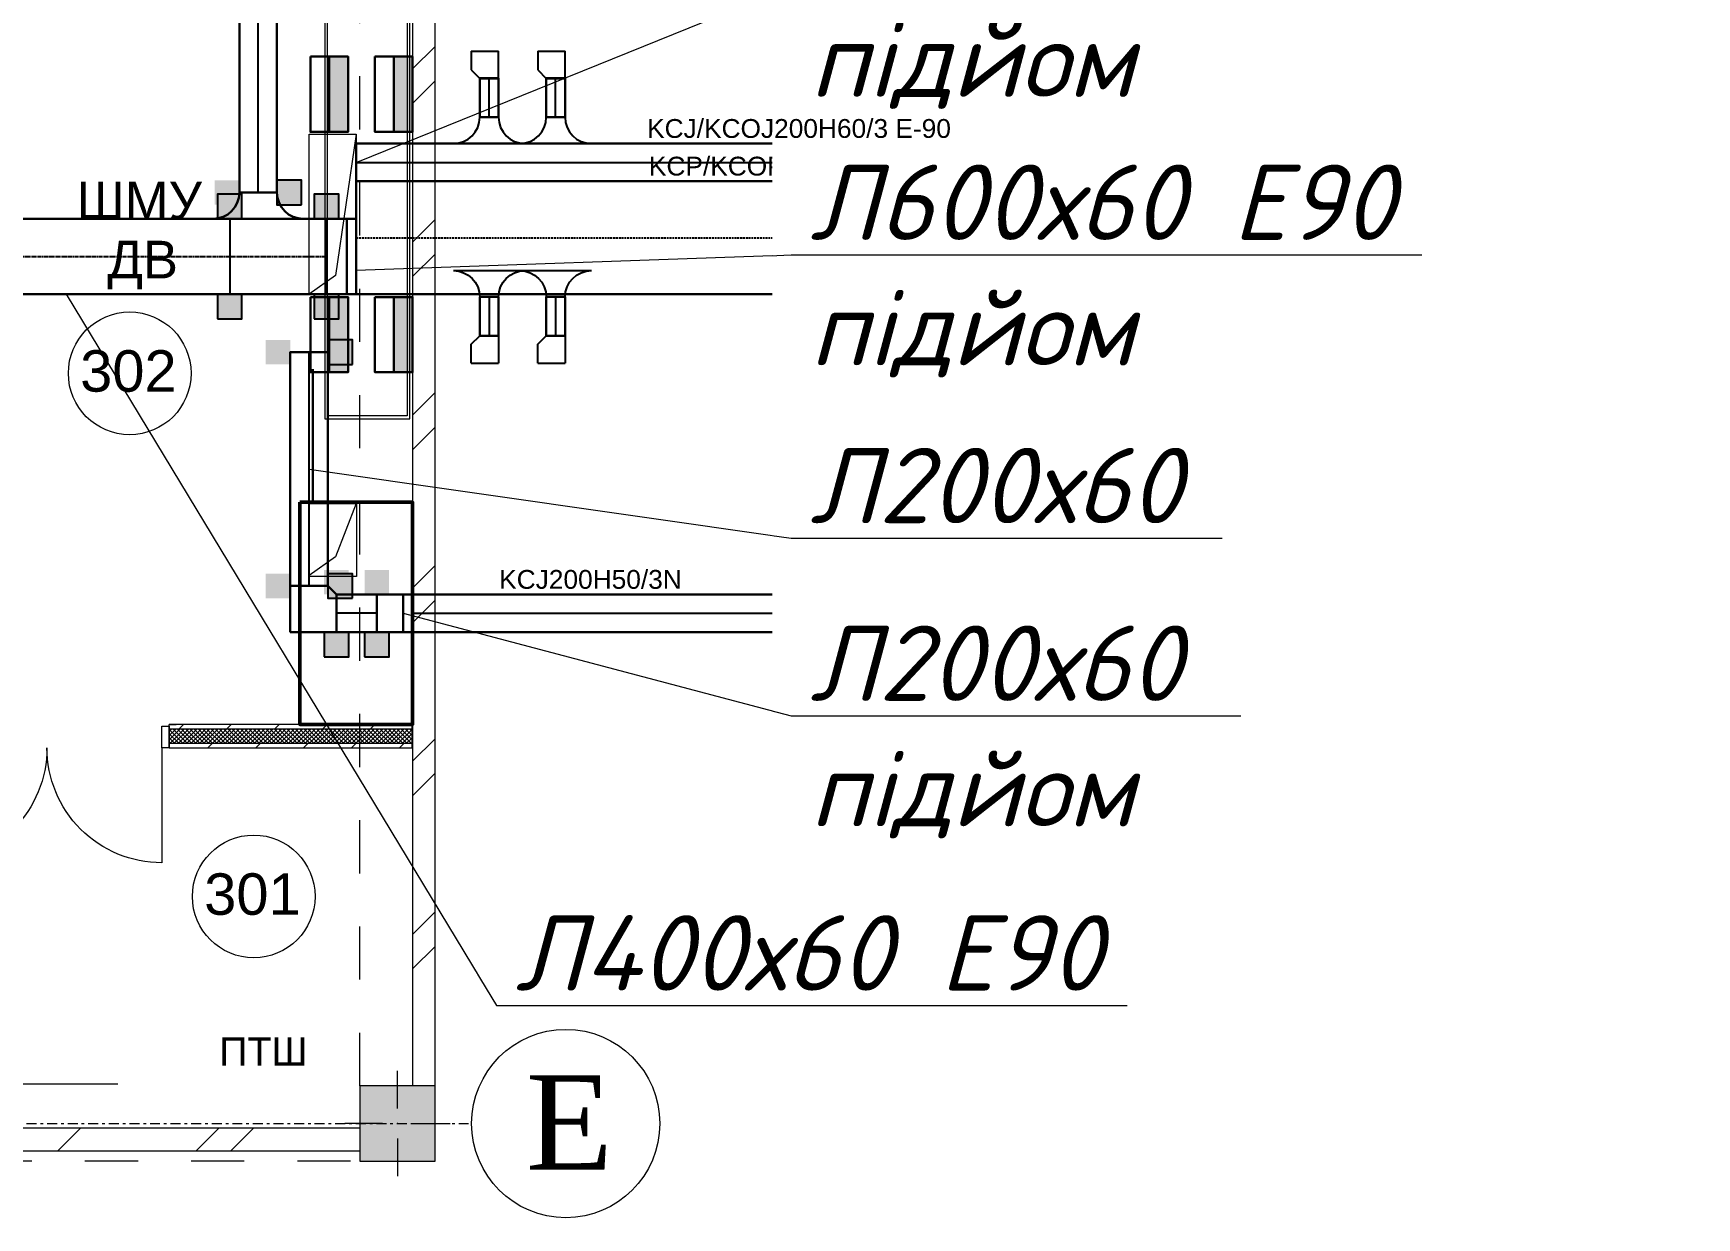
# Model space of a CAD drawing. Extents: x 221643 to 289394, y 86804 to 109436.
# Drawn here: x 258370 to 259254, y 104728 to 105357 of the extents above; entities that cross this region are included whole.
import ezdxf
from ezdxf import colors
from ezdxf.entities.mleader import LeaderData, LeaderLine
from ezdxf.math import Vec2, Vec3

# ---------------------------------------------------------------- set-up
doc = ezdxf.new("R2010")
doc.units = 0
for name, pattern in [('DASHED2', [0.375, 0.25, -0.125]), ('Штриховая', [564.444447, 282.222223, -282.222223]), ('Штрихштриховая', [1093.611073, 529.166651, -211.666656, 141.111112, -211.666656])]:
    doc.linetypes.add(name, pattern=pattern)
for name, color, linetype in [('!ПС_кабель', 1, 'Continuous'), ('BAKS_opis', 7, 'Continuous'), ('АР-Осі', 7, 'Continuous'), ('колоны', 7, 'Continuous'), ('перегородки', 7, 'Continuous'), ('Экспликация', 7, 'Continuous')]:
    doc.layers.add(name, color=color, linetype=linetype)
for name, color, linetype, lineweight in [('E_Лотки', 5, 'Continuous', 30), ('E_Лотки_аварійні', 1, 'Continuous', 30), ('E_Позначення', 7, 'Continuous', 15), ('E_Розп. мережі', 5, 'Continuous', 30), ('E_Щити', 1, 'Continuous', 50)]:
    doc.layers.add(name, color=color, linetype=linetype, lineweight=lineweight)
doc.layers.add('E_Лотки_опори_опуски', color=2, linetype='Continuous', plot=False)
doc.styles.add('ROMANS', font='ROMANS')
doc.styles.get("Standard").update_dxf_attribs({"font": 'arial.ttf'})
doc.styles.add('ГОСТ 2.304', font='isocpeui.ttf')
doc.styles.add('розмеры', font='times.ttf', dxfattribs={"height": 250})
doc.styles.add('СГЕНЕРИР_СТИЛЬ_1', font='arial.ttf')

# ---------------------------------------------------------------- blocks, each defined once
blk = doc.blocks.new('+9450')
at = {"layer": 'колоны', "linetype": 'Continuous', "lineweight": 0}
blk.add_hatch(color=7, dxfattribs=at).paths.add_polyline_path([(6700, -200), (7100, -200), (7100, 200), (6700, 200)])
at = {"color": 253, "linetype": 'Штриховая', "lineweight": 18}
for p, q in [((6700, 200), (6700, 8745)), ((6650, -200), (3186.3, -200))]:
    blk.add_line(p, q, dxfattribs=at)
at = {"color": 7, "linetype": 'Continuous', "lineweight": 20}
for p, q in [((6514, 6823.6), (6514, 3742.2)), ((6527.8, 3758.2), (6527.8, 6808.4)), ((6951.8, 6808.4), (6951.8, 3758.2)), ((6964.9, 3742.2), (6964.9, 6823.6)), ((6514, 3742.2), (6964.9, 3742.2)), ((6951.8, 3758.2), (6527.8, 3758.2)), ((3196.2, 211.4), (5413.4, 211.4))]:
    blk.add_line(p, q, dxfattribs=at)
at = {"layer": 'АР-Осі', "color": 7, "linetype": 'Штрихштриховая', "lineweight": 18, "ltscale": 0.1}
blk.add_line((-4039.3, 0), (7293.7, 0), dxfattribs=at)
at = {"layer": 'АР-Осі', "color": 7, "linetype": 'Continuous', "lineweight": 18}
blk.add_circle((7793.7, 0), 500, dxfattribs=at)
at = {"layer": 'колоны', "color": 7, "linetype": 'Continuous', "lineweight": 18}
for p, q in [((6900, 80), (6900, 280)), ((7100, 200), (6700, 200)), ((6700, 200), (6700, -200)), ((7100, -200), (7100, 200)), ((6820, 0), (6620, 0)), ((6900, -80), (6900, -280)), ((6980, 0), (7180, 0)), ((6700, -200), (7100, -200))]:
    blk.add_line(p, q, dxfattribs=at)
blk.add_point((6900, 0), dxfattribs=at)
at = {"layer": 'перегородки', "color": 7, "linetype": 'Continuous', "lineweight": 20}
for p, q in [((7100, -25), (7100, 8450)), ((6980, 8300), (6980, 200)), ((5686.8, 2120), (5723.8, 2120)), ((5686.8, 2110), (5686.8, 2120)), ((6976.8, 2120), (5686.8, 2120)), ((5686.8, 2110), (5686.8, 2120)), ((5686.8, 2110), (5686.8, 2120)), ((5686.8, 2120), (5723.8, 2120)), ((5686.8, 2120), (5723.8, 2120)), ((5686.8, 2095), (5686.8, 2110)), ((5686.8, 2095), (5686.8, 2110)), ((5686.8, 2095), (5686.8, 2110)), ((5686.8, 2020), (5686.8, 2095)), ((5686.8, 2020), (5686.8, 2095)), ((5686.8, 2020), (5686.8, 2095)), ((6976.8, 1995), (6976.8, 2120)), ((5646.8, 1995), (5646.8, 1385)), ((5686.8, 1995), (5686.8, 2020)), ((5686.8, 1995), (5686.8, 2020)), ((5686.8, 1995), (5686.8, 2020)), ((5686.8, 1995), (5723.8, 1995)), ((5686.8, 1995), (6976.8, 1995)), ((5686.8, 1995), (5723.8, 1995)), ((5686.8, 1995), (5723.8, 1995)), ((6700, -25), (3186.3, -25)), ((3186.3, -145), (6700, -145))]:
    blk.add_line(p, q, dxfattribs=at)
at = {"layer": 'перегородки', "color": 7, "linetype": 'Continuous', "lineweight": 18}
for p, q in [((6980, 5601), (7100, 5721)), ((6980, 5417.1), (7100, 5537.1)), ((6980, 4681.7), (7100, 4801.7)), ((6980, 4497.9), (7100, 4617.9)), ((6980, 3762.5), (7100, 3882.5)), ((6980, 3578.7), (7100, 3698.7)), ((6980, 2843.3), (7100, 2963.3)), ((6980, 2659.4), (7100, 2779.4)), ((5646.8, 1995), (5646.8, 2110)), ((5646.8, 2110), (5686.8, 2110)), ((5686.8, 2110), (5686.8, 1995)), ((5686.8, 2083), (5698.8, 2095)), ((5686.8, 2060.6), (5721.2, 2095)), ((5686.8, 2038.1), (5743.7, 2095)), ((6976.8, 2095), (5686.8, 2095)), ((5759.7, 2020), (5686.8, 2092.9)), ((5737.3, 2020), (5686.8, 2070.5)), ((5714.8, 2020), (5686.8, 2048)), ((5691.1, 2020), (5766.1, 2095)), ((5782.2, 2020), (5707.2, 2095)), ((5713.6, 2020), (5788.6, 2095)), ((5804.6, 2020), (5729.6, 2095)), ((5736, 2020), (5811, 2095)), ((5736.7, 2095), (5761.7, 2120)), ((5827.1, 2020), (5752.1, 2095)), ((5758.5, 2020), (5833.5, 2095)), ((5849.5, 2020), (5774.5, 2095)), ((5780.9, 2020), (5855.9, 2095)), ((5872, 2020), (5797, 2095)), ((5803.4, 2020), (5878.4, 2095)), ((5894.4, 2020), (5819.4, 2095)), ((5825.8, 2020), (5900.8, 2095)), ((5916.9, 2020), (5841.9, 2095)), ((5848.3, 2020), (5923.3, 2095)), ((5939.3, 2020), (5864.3, 2095)), ((5870.7, 2020), (5945.7, 2095)), ((5961.8, 2020), (5886.8, 2095)), ((5893.2, 2020), (5968.2, 2095)), ((5984.2, 2020), (5909.2, 2095)), ((5915.6, 2020), (5990.6, 2095)), ((6006.7, 2020), (5931.7, 2095)), ((5938.1, 2020), (6013.1, 2095)), ((6029.1, 2020), (5954.1, 2095)), ((5960.5, 2020), (6035.5, 2095)), ((6051.6, 2020), (5976.6, 2095)), ((5983, 2020), (6058, 2095)), ((5991.3, 2095), (6016.3, 2120)), ((6074, 2020), (5999, 2095)), ((6005.4, 2020), (6080.4, 2095)), ((6096.5, 2020), (6021.5, 2095)), ((6027.9, 2020), (6102.9, 2095)), ((6118.9, 2020), (6043.9, 2095)), ((6050.3, 2020), (6125.3, 2095)), ((6141.4, 2020), (6066.4, 2095)), ((6072.8, 2020), (6147.8, 2095)), ((6163.8, 2020), (6088.8, 2095)), ((6095.2, 2020), (6170.2, 2095)), ((6186.3, 2020), (6111.3, 2095)), ((6117.7, 2020), (6192.7, 2095)), ((6208.8, 2020), (6133.8, 2095)), ((6140.1, 2020), (6215.1, 2095)), ((6231.2, 2020), (6156.2, 2095)), ((6162.6, 2020), (6237.6, 2095)), ((6253.7, 2020), (6178.7, 2095)), ((6185, 2020), (6260, 2095)), ((6276.1, 2020), (6201.1, 2095)), ((6207.5, 2020), (6282.5, 2095)), ((6298.6, 2020), (6223.6, 2095)), ((6229.9, 2020), (6304.9, 2095)), ((6245.9, 2095), (6270.9, 2120)), ((6321, 2020), (6246, 2095)), ((6252.4, 2020), (6327.4, 2095)), ((6343.5, 2020), (6268.5, 2095)), ((6274.8, 2020), (6349.8, 2095)), ((6365.9, 2020), (6290.9, 2095)), ((6297.3, 2020), (6372.3, 2095)), ((6388.4, 2020), (6313.4, 2095)), ((6319.7, 2020), (6394.7, 2095)), ((6410.8, 2020), (6335.8, 2095)), ((6342.2, 2020), (6417.2, 2095)), ((6433.3, 2020), (6358.3, 2095)), ((6364.6, 2020), (6439.6, 2095)), ((6455.7, 2020), (6380.7, 2095)), ((6387.1, 2020), (6462.1, 2095)), ((6478.2, 2020), (6403.2, 2095)), ((6409.5, 2020), (6484.5, 2095)), ((6500.6, 2020), (6425.6, 2095)), ((6432, 2020), (6507, 2095)), ((6523.1, 2020), (6448.1, 2095)), ((6454.4, 2020), (6529.4, 2095)), ((6545.5, 2020), (6470.5, 2095)), ((6476.9, 2020), (6551.9, 2095)), ((6568, 2020), (6493, 2095)), ((6499.3, 2020), (6574.3, 2095)), ((6500.4, 2095), (6525.4, 2120)), ((6590.4, 2020), (6515.4, 2095)), ((6521.8, 2020), (6596.8, 2095)), ((6612.9, 2020), (6537.9, 2095)), ((6544.2, 2020), (6619.2, 2095)), ((6635.3, 2020), (6560.3, 2095)), ((6566.7, 2020), (6641.7, 2095)), ((6657.8, 2020), (6582.8, 2095)), ((6589.1, 2020), (6664.1, 2095)), ((6680.2, 2020), (6605.2, 2095)), ((6611.6, 2020), (6686.6, 2095)), ((6702.7, 2020), (6627.7, 2095)), ((6634, 2020), (6709, 2095)), ((6725.1, 2020), (6650.1, 2095)), ((6656.5, 2020), (6731.5, 2095)), ((6747.6, 2020), (6672.6, 2095)), ((6678.9, 2020), (6753.9, 2095)), ((6770, 2020), (6695, 2095)), ((6701.4, 2020), (6776.4, 2095)), ((6792.5, 2020), (6717.5, 2095)), ((6723.8, 2020), (6798.8, 2095)), ((6814.9, 2020), (6739.9, 2095)), ((6746.3, 2020), (6821.3, 2095)), ((6755, 2095), (6780, 2120)), ((6837.4, 2020), (6762.4, 2095)), ((6768.7, 2020), (6843.7, 2095)), ((6859.8, 2020), (6784.8, 2095)), ((6791.2, 2020), (6866.2, 2095)), ((6882.3, 2020), (6807.3, 2095)), ((6813.6, 2020), (6888.6, 2095)), ((6904.7, 2020), (6829.7, 2095)), ((6836.1, 2020), (6911.1, 2095)), ((6927.2, 2020), (6852.2, 2095)), ((6858.5, 2020), (6933.5, 2095)), ((6949.6, 2020), (6874.6, 2095)), ((6881, 2020), (6956, 2095)), ((6972.1, 2020), (6897.1, 2095)), ((6903.4, 2020), (6976.8, 2093.4)), ((6976.8, 2037.7), (6919.5, 2095)), ((6925.9, 2020), (6976.8, 2070.9)), ((6976.8, 2060.2), (6942, 2095)), ((6948.3, 2020), (6976.8, 2048.5)), ((6976.8, 2082.6), (6964.4, 2095)), ((6980, 1924), (7100, 2044)), ((5686.8, 1995), (5646.8, 1995)), ((5692.4, 2020), (5686.8, 2025.6)), ((5686.8, 2020), (6976.8, 2020)), ((5891.3, 1995), (5916.3, 2020)), ((6145.9, 1995), (6170.9, 2020)), ((6400.4, 1995), (6425.4, 2020)), ((6655, 1995), (6680, 2020)), ((6909.5, 1995), (6934.5, 2020)), ((6970.8, 2020), (6976.8, 2026)), ((6980, 1740.2), (7100, 1860.2)), ((6980, 1004.8), (7100, 1124.8)), ((6980, 820.9), (7100, 940.9)), ((7094.5, 200), (7100, 205.5)), ((5094.8, -145), (5214.8, -25)), ((5830.2, -145), (5950.2, -25)), ((6014.1, -145), (6134.1, -25))]:
    blk.add_line(p, q, dxfattribs=at)
at = {"layer": 'перегородки', "color": 7, "linetype": 'Continuous', "lineweight": 20, "extrusion": (0, 0, -1)}
for centre, major_axis in [((4426.8, 1995), (-431.3, 431.3)), ((5646.8, 1995), (431.3, 431.3))]:
    blk.add_ellipse(centre, major_axis=major_axis, ratio=1, start_param=2.356194, end_param=3.926991, dxfattribs=at)
at = {"layer": 'Экспликация', "color": 7, "linetype": 'Continuous', "lineweight": 20}
for centre in [(5476.4, 3984.4), (6135.6, 1206.2)]:
    blk.add_circle(centre, 325.9, dxfattribs=at)
at = {"color": 7, "style": 'СГЕНЕРИР_СТИЛЬ_1'}
for s, height, p in [('ШМУ', 200, (5194.2, 4802)), ('ДВ', 200, (5357.6, 4488.5)), ('ПТШ', 150, (5951.3, 307.5))]:
    blk.add_text(s, height=height, dxfattribs=at).set_placement(p)
at = {"layer": 'АР-Осі', "color": 7, "style": 'розмеры'}
blk.add_text('Е', height=500, dxfattribs=at).set_placement((7582.8, -244.2))
at = {"layer": 'Экспликация', "color": 7, "style": 'СГЕНЕРИР_СТИЛЬ_1'}
for s, p in [('302', (5213.1, 3887)), ('301', (5872.3, 1108.8))]:
    blk.add_text(s, height=220, dxfattribs=at).set_placement(p)
blk = doc.blocks.new('A$C40100DD9')
at = {"linetype": 'Continuous'}
for p, q in [((0, 158), (400, 158)), ((0, 108), (0, 158)), ((400, 108), (0, 108)), ((0, 108), (0, 0)), ((400, 158), (400, 108)), ((400, 0), (400, 108)), ((0, 0), (400, 0))]:
    blk.add_line(p, q, dxfattribs=at)
blk = doc.blocks.new('LU___400H50')
at = {"xscale": 0.1, "yscale": 0.1, "zscale": 0.1}
blk.add_blockref('A$C40100DD9', (-20, 0), dxfattribs=at)
at = {"style": 'ROMANS', "flags": 9}
for tag, p in [('SYMBOL', (4.95, 15.01)), ('TYP', (4.95, 14.03)), ('ATT_1', (4.95, 13.37)), ('ATT_2', (4.95, 13.02)), ('ATT_3', (4.95, 12.67)), ('ATT_4', (4.95, 12.31)), ('ATT_5', (4.95, 11.94)), ('AN', (4.95, 10.64)), ('ID', (4.95, 14.67)), ('NAME', (4.95, 14.36)), ('LENGTH', (4.95, 13.71)), ('LUSTRO', (4.95, 11.58)), ('P1', (4.95, 11.23)), ('P2', (4.95, 10.94))]:
    blk.add_attdef(tag, p, '', height=0.3, dxfattribs=at)
blk = doc.blocks.new('BAKS_1868')
at = {"layer": 'BAKS_opis', "color": 105, "linetype": 'DASHED2', "ltscale": 2}
blk.add_line((0, 0), (171.45, 0), dxfattribs=at)
at = {"layer": 'E_Лотки_аварійні'}
for points in [[(0, -20), (171.45, -20), (171.45, 20), (0, 20)], [(0, 20), (171.45, 20), (171.45, -20), (0, -20)], [(0, 20), (171.45, 20), (171.45, 20), (0, 20)], [(0, -20), (171.45, -20), (171.45, -20), (0, -20)]]:
    blk.add_3dface(points, dxfattribs=at)
at = {"flags": 1}
for tag, p in [('ID', (0, 20)), ('LENGTH', (0, 0)), ('ATT_2', (171.45, 0)), ('ATT_3', (171.45, 0)), ('ATT_1', (171.45, 0)), ('ATT_4', (171.45, 0)), ('ATT_5', (171.45, 0)), ('AN', (171.45, 0)), ('TYP', (171.45, 0)), ('P2X', (171.45, 0)), ('P2Y', (171.45, 0)), ('LUSTRO', (171.45, 0)), ('NAME', (171.45, 0)), ('P1X', (171.45, 0)), ('P1Y', (171.45, 0))]:
    blk.add_attdef(tag, p, '', height=2.5, dxfattribs=at)
at = {"layer": 'BAKS_opis', "flags": 1}
blk.add_attdef('SYMBOL', (85.72, 23), '', height=10, dxfattribs=at)
blk = doc.blocks.new('A$C7D2B75C9')
at = {"linetype": 'Continuous'}
for p, q in [((480, 140), (0, 140)), ((340, 0), (140, 0))]:
    blk.add_line(p, q, dxfattribs=at)
for centre, start, end in [((0, 0), 0, 90), ((480, 0), 90, 180)]:
    blk.add_arc(centre, 140, start, end, dxfattribs=at)
blk = doc.blocks.new('TKD___200')
at = {"xscale": 0.1, "yscale": 0.1, "zscale": 0.1}
blk.add_blockref('A$C7D2B75C9', (-24, -14), dxfattribs=at)
at = {"style": 'ROMANS', "flags": 9}
for tag, p in [('SYMBOL', (4.95, 15.01)), ('TYP', (4.95, 14.03)), ('ATT_1', (4.95, 13.37)), ('ATT_2', (4.95, 13.02)), ('ATT_3', (4.95, 12.67)), ('ATT_4', (4.95, 12.31)), ('ATT_5', (4.95, 11.94)), ('AN', (4.95, 10.64)), ('ID', (4.95, 14.67)), ('NAME', (4.95, 14.36)), ('LENGTH', (4.95, 13.71)), ('LUSTRO', (4.95, 11.58)), ('P1', (4.95, 11.23)), ('P2', (4.95, 10.94))]:
    blk.add_attdef(tag, p, '', height=0.3, dxfattribs=at)
blk = doc.blocks.new('BAKS_1874')
at = {"layer": 'BAKS_opis', "color": 105, "linetype": 'DASHED2', "ltscale": 4}
blk.add_line((0, 0), (500, 0), dxfattribs=at)
at = {"layer": 'E_Лотки_опори_опуски'}
for points in [[(0, -30), (500, -30), (500, 30), (0, 30)], [(0, 30), (500, 30), (500, -30), (0, -30)], [(0, 30), (500, 30), (500, 30), (0, 30)], [(0, -30), (500, -30), (500, -30), (0, -30)]]:
    blk.add_3dface(points, dxfattribs=at)
at = {"flags": 1}
for tag, p in [('ID', (0, 30)), ('LENGTH', (0, 0)), ('ATT_2', (500, 0)), ('ATT_3', (500, 0)), ('ATT_1', (500, 0)), ('ATT_4', (500, 0)), ('ATT_5', (500, 0)), ('AN', (500, 0)), ('TYP', (500, 0)), ('P2X', (500, 0)), ('P2Y', (500, 0)), ('LUSTRO', (500, 0)), ('NAME', (500, 0)), ('P1X', (500, 0)), ('P1Y', (500, 0))]:
    blk.add_attdef(tag, p, '', height=2.5, dxfattribs=at)
at = {"layer": 'BAKS_opis'}
blk.add_attdef('SYMBOL', (155.5, 33), '', height=10, dxfattribs=at)
blk = doc.blocks.new('A$C4863500E')
at = {"linetype": 'Continuous'}
for p, q in [((380, 140), (0, 140)), ((240, 0), (140, 0))]:
    blk.add_line(p, q, dxfattribs=at)
for centre, start, end in [((0, 0), 0, 90), ((380, 0), 90, 180)]:
    blk.add_arc(centre, 140, start, end, dxfattribs=at)
blk = doc.blocks.new('TKD___100')
at = {"xscale": 0.1, "yscale": 0.1, "zscale": 0.1}
blk.add_blockref('A$C4863500E', (-19, -14), dxfattribs=at)
at = {"style": 'ROMANS', "flags": 9}
for tag, p in [('SYMBOL', (4.95, 15.01)), ('TYP', (4.95, 14.03)), ('ATT_1', (4.95, 13.37)), ('ATT_2', (4.95, 13.02)), ('ATT_3', (4.95, 12.67)), ('ATT_4', (4.95, 12.31)), ('ATT_5', (4.95, 11.94)), ('AN', (4.95, 10.64)), ('ID', (4.95, 14.67)), ('NAME', (4.95, 14.36)), ('LENGTH', (4.95, 13.71)), ('LUSTRO', (4.95, 11.58)), ('P1', (4.95, 11.23)), ('P2', (4.95, 10.94))]:
    blk.add_attdef(tag, p, '', height=0.3, dxfattribs=at)
blk = doc.blocks.new('BAKS_1872')
at = {"layer": 'BAKS_opis', "linetype": 'DASHED2', "ltscale": 105}
blk.add_line((0, 0), (20.63, 0), dxfattribs=at)
at = {"layer": 'E_Лотки_опори_опуски'}
for points in [[(0, -5), (20.63, -5), (20.63, 5), (0, 5)], [(0, 5), (20.63, 5), (20.63, -5), (0, -5)], [(0, 5), (20.63, 5), (20.63, 5), (0, 5)], [(0, -5), (20.63, -5), (20.63, -5), (0, -5)]]:
    blk.add_3dface(points, dxfattribs=at)
at = {"flags": 1}
for tag, p in [('LENGTH', (0, 0)), ('ID', (0, 5)), ('ATT_2', (20.63, 0)), ('ATT_3', (20.63, 0)), ('ATT_1', (20.63, 0)), ('ATT_4', (20.63, 0)), ('ATT_5', (20.63, 0)), ('AN', (20.63, 0)), ('TYP', (20.63, 0)), ('P2X', (20.63, 0)), ('P2Y', (20.63, 0)), ('LUSTRO', (20.63, 0)), ('NAME', (20.63, 0)), ('P1X', (20.63, 0)), ('P1Y', (20.63, 0))]:
    blk.add_attdef(tag, p, '', height=2.5, dxfattribs=at)
at = {"layer": 'BAKS_opis', "flags": 1}
blk.add_attdef('SYMBOL', (10.31, 8), '', height=10, dxfattribs=at)
blk = doc.blocks.new('A$C7FF703E6')
at = {"linetype": 'Continuous'}
for p, q in [((0, 145), (100, 145)), ((0, 145), (0, 0)), ((100, 145), (145, 100)), ((145, 100), (145, 0)), ((145, 0), (0, 0))]:
    blk.add_line(p, q, dxfattribs=at)
blk = doc.blocks.new('KK___100')
at = {"xscale": 0.1, "yscale": 0.1, "zscale": 0.1, "rotation": 270}
blk.add_blockref('A$C7FF703E6', (-5, 14.5), dxfattribs=at)
at = {"style": 'ROMANS', "flags": 9}
for tag, p in [('SYMBOL', (-1386.75, 2120.91)), ('NAME', (-1386.1, 2120.91)), ('LENGTH', (-1385.44, 2120.91)), ('ATT_1', (-1385.11, 2120.91)), ('ATT_2', (-1384.76, 2120.91)), ('ATT_3', (-1384.4, 2120.91)), ('ATT_4', (-1384.05, 2120.91)), ('ATT_5', (-1383.68, 2120.91)), ('LUSTRO', (-1383.31, 2120.91)), ('ID', (-1386.41, 2120.91)), ('TYP', (-1385.77, 2120.91)), ('P1', (-1382.96, 2120.91)), ('P2', (-1382.68, 2120.91)), ('AN', (-1382.37, 2120.91))]:
    blk.add_attdef(tag, p, '', height=0.3, rotation=90, dxfattribs=at)
blk = doc.blocks.new('BAKS_1875')
at = {"layer": 'BAKS_opis', "color": 105, "linetype": 'DASHED2'}
blk.add_line((0, 0), (498.07, 0), dxfattribs=at)
at = {"layer": 'E_Лотки_опори_опуски'}
for points in [[(0, -10), (498.07, -10), (498.07, 10), (0, 10)], [(0, 10), (498.07, 10), (498.07, -10), (0, -10)], [(0, 10), (498.07, 10), (498.07, 10), (0, 10)], [(0, -10), (498.07, -10), (498.07, -10), (0, -10)]]:
    blk.add_3dface(points, dxfattribs=at)
at = {"flags": 1}
for tag, p in [('ID', (0, 10)), ('LENGTH', (0, 0)), ('ATT_2', (498.07, 0)), ('ATT_3', (498.07, 0)), ('ATT_1', (498.07, 0)), ('ATT_4', (498.07, 0)), ('ATT_5', (498.07, 0)), ('AN', (498.07, 0)), ('TYP', (498.07, 0)), ('P2X', (498.07, 0)), ('P2Y', (498.07, 0)), ('LUSTRO', (498.07, 0)), ('NAME', (498.07, 0)), ('P1X', (498.07, 0)), ('P1Y', (498.07, 0))]:
    blk.add_attdef(tag, p, '', height=2.5, dxfattribs=at)
at = {"layer": 'BAKS_opis'}
blk.add_attdef('SYMBOL', (154.53, 13), '', height=10, dxfattribs=at)
blk = doc.blocks.new('BAKS_1876')
at = {"layer": 'BAKS_opis', "color": 105, "linetype": 'DASHED2'}
blk.add_line((0, 0), (0, 128.2), dxfattribs=at)
at = {"layer": 'E_Лотки_аварійні'}
for points in [[(10, 0), (10, 128.2), (-10, 128.2), (-10, 0)], [(-10, 0), (-10, 128.2), (10, 128.2), (10, 0)], [(-10, 0), (-10, 128.2), (-10, 128.2), (-10, 0)], [(10, 0), (10, 128.2), (10, 128.2), (10, 0)]]:
    blk.add_3dface(points, dxfattribs=at)
at = {"flags": 1}
for tag, p in [('ATT_2', (0, 128.2)), ('ATT_3', (0, 128.2)), ('ATT_1', (0, 128.2)), ('ATT_4', (0, 128.2)), ('ATT_5', (0, 128.2)), ('AN', (0, 128.2)), ('TYP', (0, 128.2)), ('P2X', (0, 128.2)), ('P2Y', (0, 128.2)), ('LUSTRO', (0, 128.2)), ('NAME', (0, 128.2)), ('P1X', (0, 128.2)), ('P1Y', (0, 128.2)), ('ID', (-10, 0)), ('LENGTH', (0, 0))]:
    blk.add_attdef(tag, p, '', height=2.5, dxfattribs=at)
at = {"layer": 'BAKS_opis', "flags": 1}
blk.add_attdef('SYMBOL', (-13, 64.1), '', height=10, rotation=90, dxfattribs=at)
blk = doc.blocks.new('BAKS_1878')
at = {"layer": 'BAKS_opis', "color": 105, "linetype": 'DASHED2'}
blk.add_line((0, 0), (200, 0), dxfattribs=at)
at = {"layer": 'E_Лотки_опори_опуски'}
for points in [[(0, -10), (200, -10), (200, 10), (0, 10)], [(0, 10), (200, 10), (200, -10), (0, -10)], [(0, 10), (200, 10), (200, 10), (0, 10)], [(0, -10), (200, -10), (200, -10), (0, -10)]]:
    blk.add_3dface(points, dxfattribs=at)
at = {"flags": 1}
for tag, p in [('ID', (0, 10)), ('LENGTH', (0, 0)), ('ATT_2', (200, 0)), ('ATT_3', (200, 0)), ('ATT_1', (200, 0)), ('ATT_4', (200, 0)), ('ATT_5', (200, 0)), ('AN', (200, 0)), ('TYP', (200, 0)), ('P2X', (200, 0)), ('P2Y', (200, 0)), ('LUSTRO', (200, 0)), ('NAME', (200, 0)), ('P1X', (200, 0)), ('P1Y', (200, 0))]:
    blk.add_attdef(tag, p, '', height=2.5, dxfattribs=at)
at = {"layer": 'BAKS_opis'}
blk.add_attdef('SYMBOL', (46, 13), '', height=10, dxfattribs=at)
blk = doc.blocks.new('A$C351C71D0')
at = {"linetype": 'Continuous'}
for p, q in [((0, 190), (200, 190)), ((0, 140), (0, 190)), ((200, 190), (200, 140)), ((200, 140), (0, 140)), ((0, 140), (0, 0)), ((200, 0), (200, 140)), ((0, 0), (200, 0))]:
    blk.add_line(p, q, dxfattribs=at)
blk = doc.blocks.new('LUP___200H50')
at = {"xscale": 0.1, "yscale": 0.1, "zscale": 0.1}
blk.add_blockref('A$C351C71D0', (-10, 0), dxfattribs=at)
at = {"style": 'ROMANS', "flags": 9}
for tag, p in [('SYMBOL', (4.95, 15.01)), ('TYP', (4.95, 14.03)), ('ATT_1', (4.95, 13.37)), ('ATT_2', (4.95, 13.02)), ('ATT_3', (4.95, 12.67)), ('ATT_4', (4.95, 12.31)), ('ATT_5', (4.95, 11.94)), ('AN', (4.95, 10.64)), ('ID', (4.95, 14.67)), ('NAME', (4.95, 14.36)), ('LENGTH', (4.95, 13.71)), ('LUSTRO', (4.95, 11.58)), ('P1', (4.95, 11.23)), ('P2', (4.95, 10.94))]:
    blk.add_attdef(tag, p, '', height=0.3, dxfattribs=at)
blk = doc.blocks.new('BAKS_1880')
at = {"layer": 'BAKS_opis', "color": 105, "linetype": 'DASHED2'}
blk.add_line((0, 0), (0, 124.18), dxfattribs=at)
at = {"layer": 'E_Лотки'}
for points in [[(10, 0), (10, 124.18), (-10, 124.18), (-10, 0)], [(-10, 0), (-10, 124.18), (10, 124.18), (10, 0)], [(-10, 0), (-10, 124.18), (-10, 124.18), (-10, 0)], [(10, 0), (10, 124.18), (10, 124.18), (10, 0)]]:
    blk.add_3dface(points, dxfattribs=at)
at = {"flags": 1}
for tag, p in [('ATT_2', (0, 124.18)), ('ATT_3', (0, 124.18)), ('ATT_1', (0, 124.18)), ('ATT_4', (0, 124.18)), ('ATT_5', (0, 124.18)), ('AN', (0, 124.18)), ('TYP', (0, 124.18)), ('P2X', (0, 124.18)), ('P2Y', (0, 124.18)), ('LUSTRO', (0, 124.18)), ('NAME', (0, 124.18)), ('P1X', (0, 124.18)), ('P1Y', (0, 124.18)), ('ID', (-10, -14.5)), ('LENGTH', (0, -14.5))]:
    blk.add_attdef(tag, p, '', height=2.5, dxfattribs=at)
at = {"layer": 'BAKS_opis', "flags": 1}
blk.add_attdef('SYMBOL', (-13, 54.84), '', height=10, rotation=90, dxfattribs=at)
blk = doc.blocks.new('A$C59DD2DC5')
at = {"linetype": 'Continuous'}
for p, q in [((0, 245), (200, 245)), ((0, 245), (0, 0)), ((200, 245), (245, 200)), ((245, 200), (245, 0)), ((245, 0), (0, 0))]:
    blk.add_line(p, q, dxfattribs=at)
blk = doc.blocks.new('KK___200')
at = {"xscale": 0.1, "yscale": 0.1, "zscale": 0.1, "rotation": 270}
blk.add_blockref('A$C59DD2DC5', (-10, 24.5), dxfattribs=at)
at = {"style": 'ROMANS', "flags": 9}
for tag, p in [('SYMBOL', (-1539.6, 1841.04)), ('ID', (-1539.26, 1841.04)), ('NAME', (-1538.95, 1841.04)), ('TYP', (-1538.62, 1841.04)), ('LENGTH', (-1538.29, 1841.04)), ('ATT_1', (-1537.96, 1841.04)), ('ATT_2', (-1537.61, 1841.04)), ('ATT_3', (-1537.25, 1841.04)), ('ATT_4', (-1536.9, 1841.04)), ('ATT_5', (-1536.53, 1841.04)), ('LUSTRO', (-1536.16, 1841.04)), ('P1', (-1535.82, 1841.04)), ('P2', (-1535.53, 1841.04)), ('AN', (-1535.22, 1841.04))]:
    blk.add_attdef(tag, p, '', height=0.3, rotation=90, dxfattribs=at)
blk = doc.blocks.new('BAKS_1881')
at = {"layer": 'BAKS_opis', "color": 105, "linetype": 'DASHED2'}
blk.add_line((0, 0), (-21.5, 0), dxfattribs=at)
at = {"layer": 'E_Лотки'}
for points in [[(0, 10), (-21.5, 10), (-21.5, -10), (0, -10)], [(0, 10), (-21.5, 10), (-21.5, 10), (0, 10)], [(0, -10), (-21.5, -10), (-21.5, 10), (0, 10)], [(0, -10), (-21.5, -10), (-21.5, -10), (0, -10)]]:
    blk.add_3dface(points, dxfattribs=at)
at = {"flags": 1}
for tag, p in [('ATT_2', (-36, 0)), ('ATT_3', (-36, 0)), ('ATT_1', (-36, 0)), ('ATT_4', (-36, 0)), ('ATT_5', (-36, 0)), ('AN', (-36, 0)), ('TYP', (-36, 0)), ('P2X', (-36, 0)), ('P2Y', (-36, 0)), ('NAME', (-36, 0)), ('P1X', (-36, 0)), ('P1Y', (-36, 0)), ('LENGTH', (0, 0)), ('ID', (0, -10))]:
    blk.add_attdef(tag, p, '', height=2.5, dxfattribs=at)
at = {"layer": 'BAKS_opis', "flags": 1}
blk.add_attdef('SYMBOL', (-18, 13), '', height=10, rotation=0.00001, dxfattribs=at)
blk = doc.blocks.new('podpora_200')
for points in [[(-6.53, 10), (0, 10), (6.53, 10), (6.53, 23.06), (-6.53, 23.06)], [(-6.53, -23.06), (6.53, -23.06), (6.53, -10), (-6.53, -10)]]:
    blk.add_hatch(color=256).paths.add_polyline_path(points)
blk.add_line((0, 10), (0, -10))
blk.add_lwpolyline([(-6.53, -23.06), (6.53, -23.06), (6.53, -10), (-6.53, -10)], close=True)
at = {"style": 'ROMANS', "flags": 9}
for tag, p in [('ELEM', (3.29, 10.49)), ('SYMBOL', (3.32, 14.86)), ('TYP', (3.32, 13.88)), ('ATT_1', (3.32, 13.22)), ('ATT_2', (3.32, 12.87)), ('ATT_3', (3.32, 12.52)), ('ATT_4', (3.32, 12.16)), ('ATT_5', (3.32, 11.79)), ('AN', (3.32, 10.83)), ('ID', (3.32, 14.52)), ('NAME', (3.32, 14.21)), ('LENGTH', (3.32, 13.56)), ('P1', (3.32, 11.42)), ('P2', (3.32, 11.14))]:
    blk.add_attdef(tag, p, '', height=0.3, dxfattribs=at)
blk = doc.blocks.new('podpora_400')
h = blk.add_hatch(color=256)
h.paths.add_polyline_path([(-6.53, 20), (0, 20), (6.53, 20), (6.53, 33.06), (-6.53, 33.06)])
h.paths.add_polyline_path([(-6.53, -33.06), (6.53, -33.06), (6.53, -20), (0, -20), (-6.53, -20)])
blk.add_line((0, 20), (0, -20))
for points in [[(-6.53, 20), (6.53, 20), (6.53, 33.06), (-6.53, 33.06)], [(-6.53, -33.06), (6.53, -33.06), (6.53, -20), (-6.53, -20)]]:
    blk.add_lwpolyline(points, close=True)
at = {"style": 'ROMANS', "flags": 9}
for tag, p in [('SYMBOL', (0.97, 29.35)), ('TYP', (0.97, 28.37)), ('ATT_1', (0.97, 27.71)), ('ATT_2', (0.97, 27.36)), ('ATT_3', (0.97, 27)), ('ATT_4', (0.97, 26.64)), ('ATT_5', (0.97, 26.28)), ('ID', (0.97, 29.01)), ('NAME', (0.97, 28.69)), ('LENGTH', (0.97, 28.04)), ('ELEM', (0.95, 24.98)), ('AN', (0.97, 25.31)), ('P1', (0.97, 25.91)), ('P2', (0.97, 25.62))]:
    blk.add_attdef(tag, p, '', height=0.3, dxfattribs=at)
blk = doc.blocks.new('_None')

msp = doc.modelspace()

# ---------------------------------------------------------------- hatches: boundary and pattern name
at = {"layer": '!ПС_кабель', "ltscale": 0.001, "true_color": 0xf27172}
h = msp.add_hatch(color=11, dxfattribs=at)
h.dxf.hatch_style = 1
h.paths.add_polyline_path([(258527.2189, 105304.2098), (258537.2189, 105304.2098), (258537.2189, 105344.2098), (258527.2189, 105344.2098)])
h = msp.add_hatch(color=11, dxfattribs=at)
h.dxf.hatch_style = 1
h.paths.add_polyline_path([(258561.5494, 105304.2098), (258571.5494, 105304.2098), (258571.5494, 105344.2098), (258561.5494, 105344.2098)])
h = msp.add_hatch(color=11, dxfattribs=at)
h.dxf.hatch_style = 1
h.paths.add_polyline_path([(258527.2189, 105176.5395), (258537.2189, 105176.5395), (258537.2189, 105216.5395), (258527.2189, 105216.5395)])
h = msp.add_hatch(color=11, dxfattribs=at)
h.dxf.hatch_style = 1
h.paths.add_polyline_path([(258561.5494, 105176.5395), (258571.5494, 105176.5395), (258571.5494, 105216.5395), (258561.5494, 105216.5395)])

# ---------------------------------------------------------------- linework, layer by layer
at = {"layer": '!ПС_кабель', "color": 11, "lineweight": 30, "ltscale": 0.001, "true_color": 0xf27172}
for p, q in [((258527.2189, 105304.2098), (258527.2189, 105344.2098)), ((258561.5494, 105304.2098), (258561.5494, 105344.2098)), ((258561.5494, 105176.5395), (258561.5494, 105216.5395))]:
    msp.add_line(p, q, dxfattribs=at)
at = {"layer": '!ПС_кабель', "color": 1, "lineweight": 30, "ltscale": 0.001}
msp.add_line((258527.2189, 105176.5395), (258527.2189, 105216.5395), dxfattribs=at)
at = {"layer": '!ПС_кабель', "color": 11, "lineweight": 30, "ltscale": 0.001, "true_color": 0xf27172}
for points in [[(258517.2189, 105344.2098), (258517.2189, 105304.2098), (258537.2189, 105304.2098), (258537.2189, 105344.2098)], [(258551.5494, 105344.2098), (258551.5494, 105304.2098), (258571.5494, 105304.2098), (258571.5494, 105344.2098)], [(258517.2189, 105216.5395), (258517.2189, 105176.5395), (258537.2189, 105176.5395), (258537.2189, 105216.5395)], [(258551.5494, 105216.5395), (258551.5494, 105176.5395), (258571.5494, 105176.5395), (258571.5494, 105216.5395)]]:
    msp.add_lwpolyline(points, close=True, dxfattribs=at)
at = {"layer": 'E_Розп. мережі', "ltscale": 100}
msp.add_lwpolyline([(258518.5228, 105178.2367), (258518.5228, 105107.5643)], dxfattribs=at)
at = {"layer": 'E_Щити', "color": 2, "lineweight": 5}
for points in [[(258541.5494, 105303.0438), (258541.6504, 105218.0438), (258516.6504, 105218.0438), (258516.5494, 105303.0438), (258541.5494, 105303.0438), (258530.616, 105227.8746), (258516.6504, 105218.0438)], [(258541.6504, 105106.8062), (258541.6504, 105068.1626), (258516.6504, 105068.1626), (258516.5494, 105106.8062), (258541.5494, 105106.8062), (258530.616, 105078.4897), (258516.6504, 105068.6589)]]:
    msp.add_lwpolyline(points, dxfattribs=at)
at = {"layer": 'E_Щити'}
msp.add_lwpolyline([(258511.5494, 105107.5643), (258571.5494, 105107.5643), (258571.5494, 104989.5643), (258511.5494, 104989.5643)], close=True, dxfattribs=at)

# ---------------------------------------------------------------- block references
at = {"layer": 'E_Лотки'}
for name, p in [('BAKS_1880', (258516.5494, 105063.0643)), ('BAKS_1881', (258552.5494, 105048.5643))]:
    msp.add_blockref(name, p, dxfattribs=at)
for name, p, rotation in [('KK___200', (258531.0494, 105048.5643), 89.99999999996955), ('LUP___200H50', (258552.5494, 105048.5643), 270)]:
    msp.add_blockref(name, p, dxfattribs=dict(at, rotation=rotation))
at = {"layer": 'E_Лотки_аварійні'}
for name, p in [('BAKS_1876', (258489.4646, 105272.0438)), ('BAKS_1868', (258354.3392, 105238.0438))]:
    msp.add_blockref(name, p, dxfattribs=at)
at = {"layer": 'E_Лотки_аварійні', "xscale": -1, "rotation": 180}
msp.add_blockref('TKD___200', (258489.4646, 105258.0438), dxfattribs=at)
at = {"layer": 'E_Лотки_аварійні', "rotation": 270}
msp.add_blockref('LU___400H50', (258525.7885, 105238.0438), dxfattribs=at)
at = {"layer": 'E_Лотки_опори_опуски', "xscale": -1}
for name, p in [('KK___100', (258612.2286, 105332.6693)), ('KK___100', (258647.5546, 105332.6693)), ('TKD___100', (258612.2286, 105230.5438)), ('TKD___100', (258647.5546, 105230.5438))]:
    msp.add_blockref(name, p, dxfattribs=at)
at = {"layer": 'E_Лотки_опори_опуски', "xscale": -1, "rotation": 270}
for p in [(258612.2286, 105312.0438), (258647.5546, 105312.0438)]:
    msp.add_blockref('BAKS_1872', p, dxfattribs=at)
at = {"layer": 'E_Лотки_опори_опуски'}
for name, p, values in [('BAKS_1875', (258541.6147, 105288.0438), {'SYMBOL': 'KCJ/KCOJ200H60/3 E-90'}), ('BAKS_1874', (258541.6147, 105248.0438), {'SYMBOL': 'KCP/KCOP600H60/3 E-90'}), ('BAKS_1878', (258571.5494, 105048.5643), {'SYMBOL': 'KCJ200H50/3N'})]:
    msp.add_blockref(name, p, dxfattribs=at).add_auto_attribs(values)
for name, p, rotation in [('TKD___100', (258612.2286, 105298.0438), 180), ('TKD___100', (258647.5546, 105298.0438), 180), ('podpora_200', (258489.4646, 105272.0438), 90), ('BAKS_1872', (258612.2286, 105216.5438), 270), ('BAKS_1872', (258647.5546, 105216.5438), 270), ('podpora_200', (258516.5494, 105187.2445), 90), ('KK___100', (258612.2286, 105195.9183), 180), ('KK___100', (258647.5546, 105195.9183), 180), ('podpora_200', (258516.5494, 105063.0643), 90)]:
    msp.add_blockref(name, p, dxfattribs=dict(at, rotation=rotation))
for name, p in [('podpora_400', (258474.3392, 105238.0438)), ('podpora_400', (258525.7885, 105238.0438)), ('podpora_200', (258531.0494, 105048.5643)), ('podpora_200', (258552.5494, 105048.5643))]:
    msp.add_blockref(name, p, dxfattribs=at)
at = {"layer": 'E_Розп. мережі', "xscale": 0.1, "yscale": 0.1, "zscale": 0.1}
msp.add_blockref('+9450', (257873.5494, 104777.5643), dxfattribs=at)

# ---------------------------------------------------------------- next in the draw order: leaders
at = {"layer": 'E_Позначення'}
ml = msp.add_multileader_mtext('Standard', dxfattribs=at)
ml.set_content('ЩМУ ПП1,\\PЩМУ ПП2,\\Pопуск Л100х60 Е90', color=256, style='ГОСТ 2.304')
ml.set_leader_properties(color=256, linetype='ByLayer', lineweight=-1)
ml.set_arrow_properties(name='NONE')
ml.build(insert=Vec2(0, 0))
ml.multileader.update_dxf_attribs({"has_dogleg": 0, "text_left_attachment_type": 6, "text_right_attachment_type": 6, "dogleg_length": 0, "arrow_head_size": 0.1})
ctx = ml.context
ctx.base_point, ctx.char_height, ctx.arrow_head_size, ctx.landing_gap_size, ctx.plane_origin = Vec3(258751.5199, 105629.3653), 40, 0.1, 10, Vec3(254102.3414, 105150.7502)
ctx.left_attachment, ctx.right_attachment = 6, 6
notes = []
notes.append((ctx, [(1, (1, 1, 0), (258751.5199, 105629.3653), (1, 0), 0, [(0, [(258556.6121, 105424.2392)], 0, [])])]))
ctx.mtext.insert, ctx.mtext.flow_direction = Vec3(258761.5199, 105681.3653), 5
ctx.mtext.has_bg_fill, ctx.mtext.bg_color, ctx.mtext.bg_scale_factor, ctx.mtext.bg_transparency, ctx.mtext.use_window_bg_color = 1, -1027028792, 1.5, 0, 1
ml = msp.add_multileader_mtext('Standard', dxfattribs=at)
ml.set_content('Л200х60\\Pпідйом', color=256, style='ГОСТ 2.304')
ml.set_leader_properties(color=256, linetype='ByLayer', lineweight=-1)
ml.set_arrow_properties(name='NONE')
ml.build(insert=Vec2(0, 0))
ml.multileader.update_dxf_attribs({"has_dogleg": 0, "text_left_attachment_type": 6, "text_right_attachment_type": 6, "dogleg_length": 0, "arrow_head_size": 0.1})
ctx = ml.context
ctx.base_point, ctx.char_height, ctx.arrow_head_size, ctx.landing_gap_size, ctx.plane_origin = Vec3(258772.6654, 104994.0595), 40, 0.1, 10, Vec3(254123.487, 104493.8005)
ctx.left_attachment, ctx.right_attachment = 6, 6
notes.append((ctx, [(1, (1, 1, 0), (258772.6654, 104994.0595), (1, 0), 0, [(0, [(258566.5494, 105048.5643)], 0, [])])]))
ctx.mtext.insert, ctx.mtext.flow_direction = Vec3(258782.6654, 105042.0595), 5
ctx.mtext.has_bg_fill, ctx.mtext.bg_color, ctx.mtext.bg_scale_factor, ctx.mtext.bg_transparency, ctx.mtext.use_window_bg_color = 1, -1027028792, 1.5, 0, 1
for ctx, leaders in notes:
    for number, flags, end, landing, length, lines in leaders:
        leader = LeaderData()
        leader.index, (leader.has_last_leader_line, leader.has_dogleg_vector, leader.attachment_direction) = number, flags
        leader.last_leader_point, leader.dogleg_vector, leader.dogleg_length = Vec3(end), Vec3(landing), length
        for number, points, colour, breaks in lines:
            line = LeaderLine()
            line.index, line.vertices, line.color, line.breaks = number, Vec3.list(points), colors.encode_raw_color(colour), breaks
            leader.lines.append(line)
        ctx.leaders.append(leader)

# ---------------------------------------------------------------- next in the draw order: leaders
ml = msp.add_multileader_mtext('Standard', dxfattribs=at)
ml.set_content('Л200х60 Е90\\Pпідйом', color=256, style='ГОСТ 2.304')
ml.set_leader_properties(color=256, linetype='ByLayer', lineweight=-1)
ml.set_arrow_properties(name='NONE')
ml.build(insert=Vec2(0, 0))
ml.multileader.update_dxf_attribs({"has_dogleg": 0, "text_left_attachment_type": 6, "text_right_attachment_type": 6, "dogleg_length": 0, "arrow_head_size": 0.1})
ctx = ml.context
ctx.base_point, ctx.char_height, ctx.arrow_head_size, ctx.landing_gap_size, ctx.plane_origin = Vec3(258772.6654, 105381.4866), 40, 0.1, 10, Vec3(254123.487, 104902.8715)
ctx.left_attachment, ctx.right_attachment = 6, 6
notes = []
notes.append((ctx, [(1, (1, 1, 0), (258772.6654, 105381.4866), (1, 0), 0, [(0, [(258541.6147, 105288.0438)], 0, [])])]))
ctx.mtext.insert, ctx.mtext.flow_direction = Vec3(258782.6654, 105429.4866), 5
ctx.mtext.has_bg_fill, ctx.mtext.bg_color, ctx.mtext.bg_scale_factor, ctx.mtext.bg_transparency, ctx.mtext.use_window_bg_color = 1, -1027028792, 1.5, 0, 1
for ctx, leaders in notes:
    for number, flags, end, landing, length, lines in leaders:
        leader = LeaderData()
        leader.index, (leader.has_last_leader_line, leader.has_dogleg_vector, leader.attachment_direction) = number, flags
        leader.last_leader_point, leader.dogleg_vector, leader.dogleg_length = Vec3(end), Vec3(landing), length
        for number, points, colour, breaks in lines:
            line = LeaderLine()
            line.index, line.vertices, line.color, line.breaks = number, Vec3.list(points), colors.encode_raw_color(colour), breaks
            leader.lines.append(line)
        ctx.leaders.append(leader)

# ---------------------------------------------------------------- next in the draw order: leaders
ml = msp.add_multileader_mtext('Standard', dxfattribs=at)
ml.set_content('Л600х60 Е90\\Pпідйом', color=256, style='ГОСТ 2.304')
ml.set_leader_properties(color=256, linetype='ByLayer', lineweight=-1)
ml.set_arrow_properties(name='NONE')
ml.build(insert=Vec2(0, 0))
ml.multileader.update_dxf_attribs({"has_dogleg": 0, "text_left_attachment_type": 6, "text_right_attachment_type": 6, "dogleg_length": 0, "arrow_head_size": 0.1})
ctx = ml.context
ctx.base_point, ctx.char_height, ctx.arrow_head_size, ctx.landing_gap_size, ctx.plane_origin = Vec3(258772.6654, 105238.8745), 40, 0.1, 10, Vec3(254123.487, 104760.2593)
ctx.left_attachment, ctx.right_attachment = 6, 6
notes = []
notes.append((ctx, [(1, (1, 1, 0), (258772.6654, 105238.8745), (1, 0), 0, [(0, [(258541.5885, 105230.708)], 0, [])])]))
ctx.mtext.insert, ctx.mtext.flow_direction = Vec3(258782.6654, 105286.8745), 5
ctx.mtext.has_bg_fill, ctx.mtext.bg_color, ctx.mtext.bg_scale_factor, ctx.mtext.bg_transparency, ctx.mtext.use_window_bg_color = 1, -1027028792, 1.5, 0, 1
for ctx, leaders in notes:
    for number, flags, end, landing, length, lines in leaders:
        leader = LeaderData()
        leader.index, (leader.has_last_leader_line, leader.has_dogleg_vector, leader.attachment_direction) = number, flags
        leader.last_leader_point, leader.dogleg_vector, leader.dogleg_length = Vec3(end), Vec3(landing), length
        for number, points, colour, breaks in lines:
            line = LeaderLine()
            line.index, line.vertices, line.color, line.breaks = number, Vec3.list(points), colors.encode_raw_color(colour), breaks
            leader.lines.append(line)
        ctx.leaders.append(leader)

# ---------------------------------------------------------------- next in the draw order: leaders
ml = msp.add_multileader_mtext('Standard', dxfattribs=at)
ml.set_content('Л200х60', color=256, style='ГОСТ 2.304')
ml.set_leader_properties(color=256, linetype='ByLayer', lineweight=-1)
ml.set_arrow_properties(name='NONE')
ml.build(insert=Vec2(0, 0))
ml.multileader.update_dxf_attribs({"has_dogleg": 0, "text_left_attachment_type": 6, "text_right_attachment_type": 6, "dogleg_length": 0, "arrow_head_size": 0.1})
ctx = ml.context
ctx.base_point, ctx.char_height, ctx.arrow_head_size, ctx.landing_gap_size, ctx.plane_origin = Vec3(258772.6654, 105088.4242), 40, 0.1, 10, Vec3(254123.487, 104609.809)
ctx.left_attachment, ctx.right_attachment = 6, 6
notes = []
notes.append((ctx, [(1, (1, 1, 0), (258772.6654, 105088.4242), (1, 0), 0, [(0, [(258516.5494, 105125.1544)], 0, [])])]))
ctx.mtext.insert, ctx.mtext.flow_direction = Vec3(258782.6654, 105136.4242), 5
ctx.mtext.has_bg_fill, ctx.mtext.bg_color, ctx.mtext.bg_scale_factor, ctx.mtext.bg_transparency, ctx.mtext.use_window_bg_color = 1, -1027028792, 1.5, 0, 1
for ctx, leaders in notes:
    for number, flags, end, landing, length, lines in leaders:
        leader = LeaderData()
        leader.index, (leader.has_last_leader_line, leader.has_dogleg_vector, leader.attachment_direction) = number, flags
        leader.last_leader_point, leader.dogleg_vector, leader.dogleg_length = Vec3(end), Vec3(landing), length
        for number, points, colour, breaks in lines:
            line = LeaderLine()
            line.index, line.vertices, line.color, line.breaks = number, Vec3.list(points), colors.encode_raw_color(colour), breaks
            leader.lines.append(line)
        ctx.leaders.append(leader)

# ---------------------------------------------------------------- next in the draw order: leaders
ml = msp.add_multileader_mtext('Standard', dxfattribs=at)
ml.set_content('Л400х60 Е90', color=256, style='ГОСТ 2.304')
ml.set_leader_properties(color=256, linetype='ByLayer', lineweight=-1)
ml.set_arrow_properties(name='NONE')
ml.build(insert=Vec2(0, 0))
ml.multileader.update_dxf_attribs({"has_dogleg": 0, "text_left_attachment_type": 6, "text_right_attachment_type": 6, "dogleg_length": 0, "arrow_head_size": 0.1})
ctx = ml.context
ctx.base_point, ctx.char_height, ctx.arrow_head_size, ctx.landing_gap_size, ctx.plane_origin = Vec3(258616.0592, 104840.2106), 40, 0.1, 10, Vec3(254073.871, 104337.8639)
ctx.left_attachment, ctx.right_attachment = 6, 6
notes = []
notes.append((ctx, [(1, (1, 1, 0), (258616.0592, 104840.2106), (1, 0), 0, [(0, [(258387.4052, 105218.0438)], 0, [])])]))
ctx.mtext.insert, ctx.mtext.flow_direction = Vec3(258626.0592, 104888.2106), 5
ctx.mtext.has_bg_fill, ctx.mtext.bg_color, ctx.mtext.bg_scale_factor, ctx.mtext.bg_transparency, ctx.mtext.use_window_bg_color = 1, -1027028792, 1.5, 0, 1
for ctx, leaders in notes:
    for number, flags, end, landing, length, lines in leaders:
        leader = LeaderData()
        leader.index, (leader.has_last_leader_line, leader.has_dogleg_vector, leader.attachment_direction) = number, flags
        leader.last_leader_point, leader.dogleg_vector, leader.dogleg_length = Vec3(end), Vec3(landing), length
        for number, points, colour, breaks in lines:
            line = LeaderLine()
            line.index, line.vertices, line.color, line.breaks = number, Vec3.list(points), colors.encode_raw_color(colour), breaks
            leader.lines.append(line)
        ctx.leaders.append(leader)

doc.saveas('drawing.dxf')
